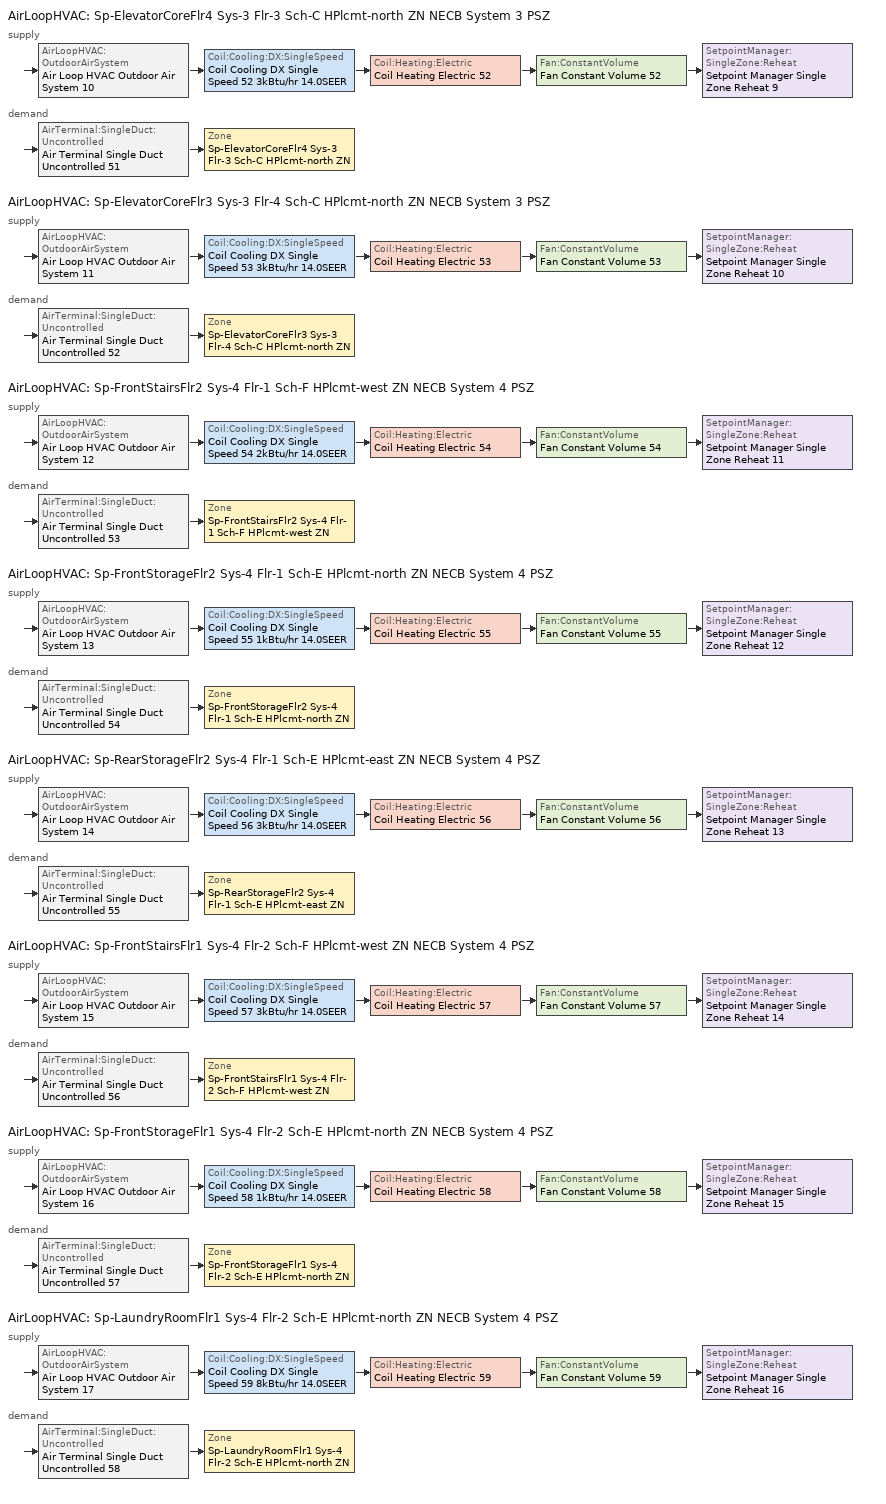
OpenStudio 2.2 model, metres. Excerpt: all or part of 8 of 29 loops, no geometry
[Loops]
AirLoopHVAC 'Sp-ElevatorCoreFlr4 Sys-3 Flr-3 Sch-C HPlcmt-north ZN NECB System 3 PSZ'
 supply: AirLoopHVAC:OutdoorAirSystem 'Air Loop HVAC Outdoor Air System 10' > Coil:Cooling:DX:SingleSpeed 'Coil Cooling DX Single Speed 52 3kBtu/hr 14.0SEER' > Coil:Heating:Electric 'Coil Heating Electric 52' > Fan:ConstantVolume 'Fan Constant Volume 52' > SetpointManager:SingleZone:Reheat 'Setpoint Manager Single Zone Reheat 9'
 demand: AirTerminal:SingleDuct:Uncontrolled 'Air Terminal Single Duct Uncontrolled 51' > Zone 'Sp-ElevatorCoreFlr4 Sys-3 Flr-3 Sch-C HPlcmt-north ZN'
AirLoopHVAC 'Sp-ElevatorCoreFlr3 Sys-3 Flr-4 Sch-C HPlcmt-north ZN NECB System 3 PSZ'
 supply: AirLoopHVAC:OutdoorAirSystem 'Air Loop HVAC Outdoor Air System 11' > Coil:Cooling:DX:SingleSpeed 'Coil Cooling DX Single Speed 53 3kBtu/hr 14.0SEER' > Coil:Heating:Electric 'Coil Heating Electric 53' > Fan:ConstantVolume 'Fan Constant Volume 53' > SetpointManager:SingleZone:Reheat 'Setpoint Manager Single Zone Reheat 10'
 demand: AirTerminal:SingleDuct:Uncontrolled 'Air Terminal Single Duct Uncontrolled 52' > Zone 'Sp-ElevatorCoreFlr3 Sys-3 Flr-4 Sch-C HPlcmt-north ZN'
AirLoopHVAC 'Sp-FrontStairsFlr2 Sys-4 Flr-1 Sch-F HPlcmt-west ZN NECB System 4 PSZ'
 supply: AirLoopHVAC:OutdoorAirSystem 'Air Loop HVAC Outdoor Air System 12' > Coil:Cooling:DX:SingleSpeed 'Coil Cooling DX Single Speed 54 2kBtu/hr 14.0SEER' > Coil:Heating:Electric 'Coil Heating Electric 54' > Fan:ConstantVolume 'Fan Constant Volume 54' > SetpointManager:SingleZone:Reheat 'Setpoint Manager Single Zone Reheat 11'
 demand: AirTerminal:SingleDuct:Uncontrolled 'Air Terminal Single Duct Uncontrolled 53' > Zone 'Sp-FrontStairsFlr2 Sys-4 Flr-1 Sch-F HPlcmt-west ZN'
AirLoopHVAC 'Sp-FrontStorageFlr2 Sys-4 Flr-1 Sch-E HPlcmt-north ZN NECB System 4 PSZ'
 supply: AirLoopHVAC:OutdoorAirSystem 'Air Loop HVAC Outdoor Air System 13' > Coil:Cooling:DX:SingleSpeed 'Coil Cooling DX Single Speed 55 1kBtu/hr 14.0SEER' > Coil:Heating:Electric 'Coil Heating Electric 55' > Fan:ConstantVolume 'Fan Constant Volume 55' > SetpointManager:SingleZone:Reheat 'Setpoint Manager Single Zone Reheat 12'
 demand: AirTerminal:SingleDuct:Uncontrolled 'Air Terminal Single Duct Uncontrolled 54' > Zone 'Sp-FrontStorageFlr2 Sys-4 Flr-1 Sch-E HPlcmt-north ZN'
AirLoopHVAC 'Sp-RearStorageFlr2 Sys-4 Flr-1 Sch-E HPlcmt-east ZN NECB System 4 PSZ'
 supply: AirLoopHVAC:OutdoorAirSystem 'Air Loop HVAC Outdoor Air System 14' > Coil:Cooling:DX:SingleSpeed 'Coil Cooling DX Single Speed 56 3kBtu/hr 14.0SEER' > Coil:Heating:Electric 'Coil Heating Electric 56' > Fan:ConstantVolume 'Fan Constant Volume 56' > SetpointManager:SingleZone:Reheat 'Setpoint Manager Single Zone Reheat 13'
 demand: AirTerminal:SingleDuct:Uncontrolled 'Air Terminal Single Duct Uncontrolled 55' > Zone 'Sp-RearStorageFlr2 Sys-4 Flr-1 Sch-E HPlcmt-east ZN'
AirLoopHVAC 'Sp-FrontStairsFlr1 Sys-4 Flr-2 Sch-F HPlcmt-west ZN NECB System 4 PSZ'
 supply: AirLoopHVAC:OutdoorAirSystem 'Air Loop HVAC Outdoor Air System 15' > Coil:Cooling:DX:SingleSpeed 'Coil Cooling DX Single Speed 57 3kBtu/hr 14.0SEER' > Coil:Heating:Electric 'Coil Heating Electric 57' > Fan:ConstantVolume 'Fan Constant Volume 57' > SetpointManager:SingleZone:Reheat 'Setpoint Manager Single Zone Reheat 14'
 demand: AirTerminal:SingleDuct:Uncontrolled 'Air Terminal Single Duct Uncontrolled 56' > Zone 'Sp-FrontStairsFlr1 Sys-4 Flr-2 Sch-F HPlcmt-west ZN'
AirLoopHVAC 'Sp-FrontStorageFlr1 Sys-4 Flr-2 Sch-E HPlcmt-north ZN NECB System 4 PSZ'
 supply: AirLoopHVAC:OutdoorAirSystem 'Air Loop HVAC Outdoor Air System 16' > Coil:Cooling:DX:SingleSpeed 'Coil Cooling DX Single Speed 58 1kBtu/hr 14.0SEER' > Coil:Heating:Electric 'Coil Heating Electric 58' > Fan:ConstantVolume 'Fan Constant Volume 58' > SetpointManager:SingleZone:Reheat 'Setpoint Manager Single Zone Reheat 15'
 demand: AirTerminal:SingleDuct:Uncontrolled 'Air Terminal Single Duct Uncontrolled 57' > Zone 'Sp-FrontStorageFlr1 Sys-4 Flr-2 Sch-E HPlcmt-north ZN'
AirLoopHVAC 'Sp-LaundryRoomFlr1 Sys-4 Flr-2 Sch-E HPlcmt-north ZN NECB System 4 PSZ'
 supply: AirLoopHVAC:OutdoorAirSystem 'Air Loop HVAC Outdoor Air System 17' > Coil:Cooling:DX:SingleSpeed 'Coil Cooling DX Single Speed 59 8kBtu/hr 14.0SEER' > Coil:Heating:Electric 'Coil Heating Electric 59' > Fan:ConstantVolume 'Fan Constant Volume 59' > SetpointManager:SingleZone:Reheat 'Setpoint Manager Single Zone Reheat 16'
 demand: AirTerminal:SingleDuct:Uncontrolled 'Air Terminal Single Duct Uncontrolled 58' > Zone 'Sp-LaundryRoomFlr1 Sys-4 Flr-2 Sch-E HPlcmt-north ZN'
[Sizing:Zone] Zone Cooling Design Supply Air Temperature Input Method=SupplyAirTemperature; Zone Cooling Design Supply Air Temperature {C}=13; Zone Cooling Design Supply Air Temperature Difference {deltaC}=11.11; Zone Heating Design Supply Air Temperature Input Method=SupplyAirTemperature; Zone Heating Design Supply Air Temperature {C}=43; Zone Heating Design Supply Air Temperature Difference {deltaC}=11.11; Zone Cooling Design Supply Air Humidity Ratio {kg-H2O/kg-air}=0.0085; Zone Heating Design Supply Air Humidity Ratio {kg-H2O/kg-air}=0.008; Zone Heating Sizing Factor=1.3; Zone Cooling Sizing Factor=1.1; Cooling Design Air Flow Method=DesignDay; Heating Design Air Flow Method=DesignDay; Account for Dedicated Outdoor Air System=No; Dedicated Outdoor Air System Control Strategy=NeutralSupplyAir; Dedicated Outdoor Air Low Setpoint Temperature for Design {C}=autosize; Dedicated Outdoor Air High Setpoint Temperature for Design {C}=autosize
Sp-ElevatorCoreFlr4 Sys-3 Flr-3 Sch-C HPlcmt-north ZN; Sp-ElevatorCoreFlr3 Sys-3 Flr-4 Sch-C HPlcmt-north ZN; Sp-FrontStairsFlr2 Sys-4 Flr-1 Sch-F HPlcmt-west ZN; Sp-FrontStorageFlr2 Sys-4 Flr-1 Sch-E HPlcmt-north ZN; Sp-RearStorageFlr2 Sys-4 Flr-1 Sch-E HPlcmt-east ZN; Sp-FrontStairsFlr1 Sys-4 Flr-2 Sch-F HPlcmt-west ZN; Sp-FrontStorageFlr1 Sys-4 Flr-2 Sch-E HPlcmt-north ZN; Sp-LaundryRoomFlr1 Sys-4 Flr-2 Sch-E HPlcmt-north ZN
[Zone equipment]
Sp-ElevatorCoreFlr4 Sys-3 Flr-3 Sch-C HPlcmt-north ZN: Air Terminal Single Duct Uncontrolled 51, Zone HVAC Baseboard Convective Water 51
Sp-ElevatorCoreFlr3 Sys-3 Flr-4 Sch-C HPlcmt-north ZN: Air Terminal Single Duct Uncontrolled 52, Zone HVAC Baseboard Convective Water 52
Sp-FrontStairsFlr2 Sys-4 Flr-1 Sch-F HPlcmt-west ZN: Air Terminal Single Duct Uncontrolled 53, Zone HVAC Baseboard Convective Water 53
Sp-FrontStorageFlr2 Sys-4 Flr-1 Sch-E HPlcmt-north ZN: Air Terminal Single Duct Uncontrolled 54, Zone HVAC Baseboard Convective Water 54
Sp-RearStorageFlr2 Sys-4 Flr-1 Sch-E HPlcmt-east ZN: Air Terminal Single Duct Uncontrolled 55, Zone HVAC Baseboard Convective Water 55
Sp-FrontStairsFlr1 Sys-4 Flr-2 Sch-F HPlcmt-west ZN: Air Terminal Single Duct Uncontrolled 56, Zone HVAC Baseboard Convective Water 56
Sp-FrontStorageFlr1 Sys-4 Flr-2 Sch-E HPlcmt-north ZN: Air Terminal Single Duct Uncontrolled 57, Zone HVAC Baseboard Convective Water 57
Sp-LaundryRoomFlr1 Sys-4 Flr-2 Sch-E HPlcmt-north ZN: Air Terminal Single Duct Uncontrolled 58, Zone HVAC Baseboard Convective Water 58
[AirLoopHVAC] Availability Schedule=Always On Discrete; Design Supply Air Flow Rate {m3/s}=AutoSize
Sp-ElevatorCoreFlr4 Sys-3 Flr-3 Sch-C HPlcmt-north ZN NECB System 3 PSZ; Sp-ElevatorCoreFlr3 Sys-3 Flr-4 Sch-C HPlcmt-north ZN NECB System 3 PSZ; Sp-FrontStairsFlr2 Sys-4 Flr-1 Sch-F HPlcmt-west ZN NECB System 4 PSZ; Sp-FrontStorageFlr2 Sys-4 Flr-1 Sch-E HPlcmt-north ZN NECB System 4 PSZ; Sp-RearStorageFlr2 Sys-4 Flr-1 Sch-E HPlcmt-east ZN NECB System 4 PSZ; Sp-FrontStairsFlr1 Sys-4 Flr-2 Sch-F HPlcmt-west ZN NECB System 4 PSZ; Sp-FrontStorageFlr1 Sys-4 Flr-2 Sch-E HPlcmt-north ZN NECB System 4 PSZ; Sp-LaundryRoomFlr1 Sys-4 Flr-2 Sch-E HPlcmt-north ZN NECB System 4 PSZ
[Sizing:System] Type of Load to Size On=Sensible; Design Outdoor Air Flow Rate {m3/s}=Autosize; Minimum System Air Flow Ratio=1; Preheat Design Temperature {C}=7; Preheat Design Humidity Ratio {kg-H2O/kg-Air}=0.008; Precool Design Temperature {C}=13; Precool Design Humidity Ratio {kg-H2O/kg-Air}=0.008; Central Cooling Design Supply Air Temperature {C}=13; Central Heating Design Supply Air Temperature {C}=43; Sizing Option=NonCoincident; 100% Outdoor Air in Cooling=No; 100% Outdoor Air in Heating=No; Central Cooling Design Supply Air Humidity Ratio {kg-H2O/kg-Air}=0.0085; Central Heating Design Supply Air Humidity Ratio {kg-H2O/kg-Air}=0.008; Cooling Design Air Flow Method=DesignDay; Cooling Design Air Flow Rate {m3/s}=0; Heating Design Air Flow Method=DesignDay; Heating Design Air Flow Rate {m3/s}=0; System Outdoor Air Method=ZoneSum; Zone Maximum Outdoor Air Fraction=1; Cooling Supply Air Flow Rate Per Floor Area {m3/s-m2}=0.00996765; Cooling Fraction of Autosized Cooling Supply Air Flow Rate=1; Cooling Supply Air Flow Rate Per Unit Cooling Capacity {m3/s-W}=3.94755e-05; Heating Supply Air Flow Rate Per Floor Area {m3/s-m2}=0.00996765; Heating Fraction of Autosized Heating Supply Air Flow Rate=1; Heating Fraction of Autosized Cooling Supply Air Flow Rate=1; Heating Supply Air Flow Rate Per Unit Heating Capacity {m3/s-W}=3.15882e-05; Cooling Design Capacity Method=CoolingDesignCapacity; Cooling Design Capacity {W}=autosize; Cooling Design Capacity Per Floor Area {W/m2}=234.7; Fraction of Autosized Cooling Design Capacity=1; Heating Design Capacity Method=HeatingDesignCapacity; Heating Design Capacity {W}=autosize; Heating Design Capacity Per Floor Area {W/m2}=157; Fraction of Autosized Heating Design Capacity=1; Central Cooling Capacity Control Method=OnOff
Sp-ElevatorCoreFlr4 Sys-3 Flr-3 Sch-C HPlcmt-north ZN NECB System 3 PSZ; Sp-ElevatorCoreFlr3 Sys-3 Flr-4 Sch-C HPlcmt-north ZN NECB System 3 PSZ; Sp-FrontStairsFlr2 Sys-4 Flr-1 Sch-F HPlcmt-west ZN NECB System 4 PSZ; Sp-FrontStorageFlr2 Sys-4 Flr-1 Sch-E HPlcmt-north ZN NECB System 4 PSZ; Sp-RearStorageFlr2 Sys-4 Flr-1 Sch-E HPlcmt-east ZN NECB System 4 PSZ; Sp-FrontStairsFlr1 Sys-4 Flr-2 Sch-F HPlcmt-west ZN NECB System 4 PSZ; Sp-FrontStorageFlr1 Sys-4 Flr-2 Sch-E HPlcmt-north ZN NECB System 4 PSZ; Sp-LaundryRoomFlr1 Sys-4 Flr-2 Sch-E HPlcmt-north ZN NECB System 4 PSZ
[Fan:ConstantVolume] Availability Schedule=Always On Discrete; Fan Efficiency=0.39975; Pressure Rise {Pa}=640; Maximum Flow Rate {m3/s}=AutoSize; Motor Efficiency=0.615
Fan Constant Volume 52; Fan Constant Volume 53; Fan Constant Volume 54; Fan Constant Volume 55; Fan Constant Volume 56; Fan Constant Volume 57; Fan Constant Volume 58; Fan Constant Volume 59
[Coil:Heating:Electric] Availability Schedule=Always On Discrete
Coil Heating Electric 52; Coil Heating Electric 53; Coil Heating Electric 54; Coil Heating Electric 55; Coil Heating Electric 56; Coil Heating Electric 57; Coil Heating Electric 58; Coil Heating Electric 59
[Coil:Cooling:DX:SingleSpeed] Availability Schedule=Always On Discrete; Rated Total Cooling Capacity {W}=autosize; Rated Sensible Heat Ratio=autosize; Rated COP {W/W}=3.8248; Rated Air Flow Rate {m3/s}=autosize; Rated Evaporator Fan Power Per Volume Flow Rate {W/(m3/s)}=773.3; Condenser Type=AirCooled; Evaporative Condenser Effectiveness=0; Evaporative Condenser Air Flow Rate {m3/s}=Autosize; Evaporative Condenser Pump Rated Power Consumption {W}=Autosize; Crankcase Heater Capacity {W}=0; Maximum Outdoor Dry-Bulb Temperature for Crankcase Heater Operation {C}=0; Basin Heater Capacity {W/K}=0; Basin Heater Setpoint Temperature {C}=10
Name | Total Cooling Capacity Function of Temperature Curve | Total Cooling Capacity Function of Flow Fraction Curve | Energy Input Ratio Function of Temperature Curve | Energy Input Ratio Function of Flow Fraction Curve | Part Load Fraction Correlation Curve
Coil Cooling DX Single Speed 52 3kBtu/hr 14.0SEER | DXCOOL-NECB2011-REF-CAPFT 47 | DXCOOL-NECB2011-REF-CAPFFLOW 47 | DXCOOL-NECB2011-REF-COOLEIRFT 47 | DXCOOL-NECB2011-REF-COOLEIRFFLOW 47 | DXCOOL-NECB2011-REF-COOLPLFFPLR 47
Coil Cooling DX Single Speed 53 3kBtu/hr 14.0SEER | DXCOOL-NECB2011-REF-CAPFT 48 | DXCOOL-NECB2011-REF-CAPFFLOW 48 | DXCOOL-NECB2011-REF-COOLEIRFT 48 | DXCOOL-NECB2011-REF-COOLEIRFFLOW 48 | DXCOOL-NECB2011-REF-COOLPLFFPLR 48
Coil Cooling DX Single Speed 54 2kBtu/hr 14.0SEER | DXCOOL-NECB2011-REF-CAPFT 49 | DXCOOL-NECB2011-REF-CAPFFLOW 49 | DXCOOL-NECB2011-REF-COOLEIRFT 49 | DXCOOL-NECB2011-REF-COOLEIRFFLOW 49 | DXCOOL-NECB2011-REF-COOLPLFFPLR 49
Coil Cooling DX Single Speed 55 1kBtu/hr 14.0SEER | DXCOOL-NECB2011-REF-CAPFT 50 | DXCOOL-NECB2011-REF-CAPFFLOW 50 | DXCOOL-NECB2011-REF-COOLEIRFT 50 | DXCOOL-NECB2011-REF-COOLEIRFFLOW 50 | DXCOOL-NECB2011-REF-COOLPLFFPLR 50
Coil Cooling DX Single Speed 56 3kBtu/hr 14.0SEER | DXCOOL-NECB2011-REF-CAPFT 51 | DXCOOL-NECB2011-REF-CAPFFLOW 51 | DXCOOL-NECB2011-REF-COOLEIRFT 51 | DXCOOL-NECB2011-REF-COOLEIRFFLOW 51 | DXCOOL-NECB2011-REF-COOLPLFFPLR 51
Coil Cooling DX Single Speed 57 3kBtu/hr 14.0SEER | DXCOOL-NECB2011-REF-CAPFT 52 | DXCOOL-NECB2011-REF-CAPFFLOW 52 | DXCOOL-NECB2011-REF-COOLEIRFT 52 | DXCOOL-NECB2011-REF-COOLEIRFFLOW 52 | DXCOOL-NECB2011-REF-COOLPLFFPLR 52
Coil Cooling DX Single Speed 58 1kBtu/hr 14.0SEER | DXCOOL-NECB2011-REF-CAPFT 53 | DXCOOL-NECB2011-REF-CAPFFLOW 53 | DXCOOL-NECB2011-REF-COOLEIRFT 53 | DXCOOL-NECB2011-REF-COOLEIRFFLOW 53 | DXCOOL-NECB2011-REF-COOLPLFFPLR 53
Coil Cooling DX Single Speed 59 8kBtu/hr 14.0SEER | DXCOOL-NECB2011-REF-CAPFT 54 | DXCOOL-NECB2011-REF-CAPFFLOW 54 | DXCOOL-NECB2011-REF-COOLEIRFT 54 | DXCOOL-NECB2011-REF-COOLEIRFFLOW 54 | DXCOOL-NECB2011-REF-COOLPLFFPLR 54
[Controller:OutdoorAir] Minimum Outdoor Air Flow Rate {m3/s}=0; Maximum Outdoor Air Flow Rate {m3/s}=Autosize; Economizer Control Type=NoEconomizer; Economizer Control Action Type=ModulateFlow; Economizer Maximum Limit Dry-Bulb Temperature {C}=28; Economizer Maximum Limit Enthalpy {J/kg}=64000; Economizer Minimum Limit Dry-Bulb Temperature {C}=-100; Lockout Type=NoLockout; Minimum Limit Type=FixedMinimum; Minimum Outdoor Air Schedule=Always On Discrete; High Humidity Control=No; Heat Recovery Bypass Control Type=BypassWhenWithinEconomizerLimits
Name | Controller Mechanical Ventilation
Controller Outdoor Air 10 | Controller Mechanical Ventilation 10
Controller Outdoor Air 11 | Controller Mechanical Ventilation 11
Controller Outdoor Air 12 | Controller Mechanical Ventilation 12
Controller Outdoor Air 13 | Controller Mechanical Ventilation 13
Controller Outdoor Air 14 | Controller Mechanical Ventilation 14
Controller Outdoor Air 15 | Controller Mechanical Ventilation 15
Controller Outdoor Air 16 | Controller Mechanical Ventilation 16
Controller Outdoor Air 17 | Controller Mechanical Ventilation 17
[Controller:MechanicalVentilation] Availability Schedule=Always On Discrete; System Outdoor Air Method=ZoneSum
Controller Mechanical Ventilation 10; Controller Mechanical Ventilation 11; Controller Mechanical Ventilation 12; Controller Mechanical Ventilation 13; Controller Mechanical Ventilation 14; Controller Mechanical Ventilation 15; Controller Mechanical Ventilation 16; Controller Mechanical Ventilation 17
[AirLoopHVAC:OutdoorAirSystem]
Name | Controller
Air Loop HVAC Outdoor Air System 10 | Controller Outdoor Air 10
Air Loop HVAC Outdoor Air System 11 | Controller Outdoor Air 11
Air Loop HVAC Outdoor Air System 12 | Controller Outdoor Air 12
Air Loop HVAC Outdoor Air System 13 | Controller Outdoor Air 13
Air Loop HVAC Outdoor Air System 14 | Controller Outdoor Air 14
Air Loop HVAC Outdoor Air System 15 | Controller Outdoor Air 15
Air Loop HVAC Outdoor Air System 16 | Controller Outdoor Air 16
Air Loop HVAC Outdoor Air System 17 | Controller Outdoor Air 17
[AirTerminal:SingleDuct:Uncontrolled] Availability Schedule=Always On Discrete; Maximum Air Flow Rate {m3/s}=AutoSize
Air Terminal Single Duct Uncontrolled 51; Air Terminal Single Duct Uncontrolled 52; Air Terminal Single Duct Uncontrolled 53; Air Terminal Single Duct Uncontrolled 54; Air Terminal Single Duct Uncontrolled 55; Air Terminal Single Duct Uncontrolled 56; Air Terminal Single Duct Uncontrolled 57; Air Terminal Single Duct Uncontrolled 58
[SetpointManager:SingleZone:Reheat] Minimum Supply Air Temperature {C}=13; Maximum Supply Air Temperature {C}=43
Name | Control Zone
Setpoint Manager Single Zone Reheat 9 | Sp-ElevatorCoreFlr4 Sys-3 Flr-3 Sch-C HPlcmt-north ZN
Setpoint Manager Single Zone Reheat 10 | Sp-ElevatorCoreFlr3 Sys-3 Flr-4 Sch-C HPlcmt-north ZN
Setpoint Manager Single Zone Reheat 11 | Sp-FrontStairsFlr2 Sys-4 Flr-1 Sch-F HPlcmt-west ZN
Setpoint Manager Single Zone Reheat 12 | Sp-FrontStorageFlr2 Sys-4 Flr-1 Sch-E HPlcmt-north ZN
Setpoint Manager Single Zone Reheat 13 | Sp-RearStorageFlr2 Sys-4 Flr-1 Sch-E HPlcmt-east ZN
Setpoint Manager Single Zone Reheat 14 | Sp-FrontStairsFlr1 Sys-4 Flr-2 Sch-F HPlcmt-west ZN
Setpoint Manager Single Zone Reheat 15 | Sp-FrontStorageFlr1 Sys-4 Flr-2 Sch-E HPlcmt-north ZN
Setpoint Manager Single Zone Reheat 16 | Sp-LaundryRoomFlr1 Sys-4 Flr-2 Sch-E HPlcmt-north ZN
[Schedule:Constant]
Always On Discrete: Value=1
[Curve:Biquadratic] Minimum Value of x=13; Maximum Value of x=24; Minimum Value of y=24; Maximum Value of y=46
Name | Coefficient1 Constant | Coefficient2 x | Coefficient3 x**2 | Coefficient4 y | Coefficient5 y**2 | Coefficient6 x*y
DXCOOL-NECB2011-REF-CAPFT 47; DXCOOL-NECB2011-REF-CAPFT 48; DXCOOL-NECB2011-REF-CAPFT 49; DXCOOL-NECB2011-REF-CAPFT 50; DXCOOL-NECB2011-REF-CAPFT 51; DXCOOL-NECB2011-REF-CAPFT 52; DXCOOL-NECB2011-REF-CAPFT 53; DXCOOL-NECB2011-REF-CAPFT 54 | 0.867905 | 0.0142459 | 0.00055436 | -0.0075575 | 3.3e-05 | -0.0001918
DXCOOL-NECB2011-REF-COOLEIRFT 47; DXCOOL-NECB2011-REF-COOLEIRFT 48; DXCOOL-NECB2011-REF-COOLEIRFT 49; DXCOOL-NECB2011-REF-COOLEIRFT 50; DXCOOL-NECB2011-REF-COOLEIRFT 51; DXCOOL-NECB2011-REF-COOLEIRFT 52; DXCOOL-NECB2011-REF-COOLEIRFT 53; DXCOOL-NECB2011-REF-COOLEIRFT 54 | 0.116936 | 0.0284933 | -0.0004112 | 0.0214108 | 0.00016103 | -0.0006791
[Curve:Quadratic] Coefficient1 Constant=1; Coefficient2 x=0; Coefficient3 x**2=0; Minimum Value of x=0; Maximum Value of x=1
DXCOOL-NECB2011-REF-CAPFFLOW 47; DXCOOL-NECB2011-REF-COOLEIRFFLOW 47; DXCOOL-NECB2011-REF-CAPFFLOW 48; DXCOOL-NECB2011-REF-COOLEIRFFLOW 48; DXCOOL-NECB2011-REF-CAPFFLOW 49; DXCOOL-NECB2011-REF-COOLEIRFFLOW 49; DXCOOL-NECB2011-REF-CAPFFLOW 50; DXCOOL-NECB2011-REF-COOLEIRFFLOW 50; DXCOOL-NECB2011-REF-CAPFFLOW 51; DXCOOL-NECB2011-REF-COOLEIRFFLOW 51; DXCOOL-NECB2011-REF-CAPFFLOW 52; DXCOOL-NECB2011-REF-COOLEIRFFLOW 52; DXCOOL-NECB2011-REF-CAPFFLOW 53; DXCOOL-NECB2011-REF-COOLEIRFFLOW 53; DXCOOL-NECB2011-REF-CAPFFLOW 54; DXCOOL-NECB2011-REF-COOLEIRFFLOW 54
[Curve:Cubic] Coefficient1 Constant=0.0277; Coefficient2 x=4.9151; Coefficient3 x**2=-8.184; Coefficient4 x**3=4.2702; Minimum Value of x=0.7; Maximum Value of x=1
DXCOOL-NECB2011-REF-COOLPLFFPLR 47; DXCOOL-NECB2011-REF-COOLPLFFPLR 48; DXCOOL-NECB2011-REF-COOLPLFFPLR 49; DXCOOL-NECB2011-REF-COOLPLFFPLR 50; DXCOOL-NECB2011-REF-COOLPLFFPLR 51; DXCOOL-NECB2011-REF-COOLPLFFPLR 52; DXCOOL-NECB2011-REF-COOLPLFFPLR 53; DXCOOL-NECB2011-REF-COOLPLFFPLR 54
